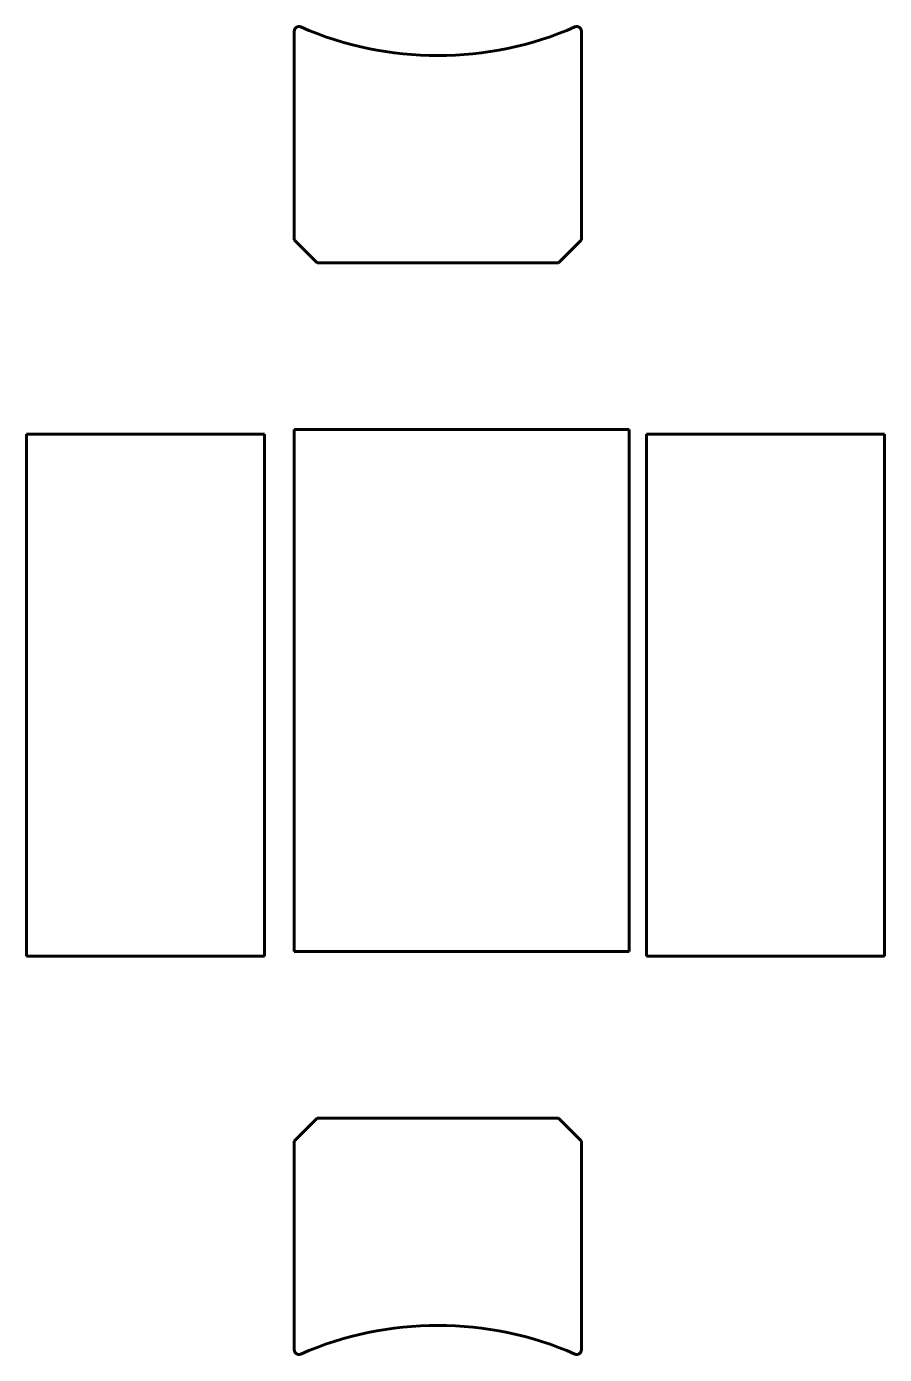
# Model space of a CAD drawing. Header units: millimetres. Extents: x -63 to 495, y -434 to 431.
import ezdxf

# ---------------------------------------------------------------- set-up
doc = ezdxf.new("R2010")
doc.units = ezdxf.units.MM
doc.linetypes.add('K5LT_BASIC', pattern=[0])

# ---------------------------------------------------------------- blocks, each defined once
blk = doc.blocks.new('U0')
at = {"color": 150, "linetype": 'K5LT_BASIC', "lineweight": 60}
for p, q in [((111, 168.41), (111, -171.59)), ((329, 168.41), (111, 168.41)), ((329, -171.59), (329, 168.41)), ((111, -171.59), (329, -171.59))]:
    blk.add_line(p, q, dxfattribs=at)
blk = doc.blocks.new('U1')
at = {"color": 150, "linetype": 'K5LT_BASIC', "lineweight": 60}
for p, q in [((-63.35, -174.59), (-63.35, 165.41)), ((-63.35, 165.41), (91.65, 165.41)), ((91.65, 165.41), (91.65, -174.59)), ((91.65, -174.59), (-63.35, -174.59))]:
    blk.add_line(p, q, dxfattribs=at)
blk = doc.blocks.new('U2')
at = {"color": 150, "linetype": 'K5LT_BASIC', "lineweight": 60}
for p, q in [((495.34, 165.41), (340.34, 165.41)), ((340.34, 165.41), (340.34, -174.59)), ((495.34, -174.59), (495.34, 165.41)), ((340.34, -174.59), (495.34, -174.59))]:
    blk.add_line(p, q, dxfattribs=at)

msp = doc.modelspace()

# ---------------------------------------------------------------- linework, layer by layer
at = {"color": 150, "linetype": 'K5LT_BASIC', "lineweight": 60}
for p, q in [((111, 427.98), (111, 292.06)), ((298, 292.06), (298, 427.98)), ((126, 277.06), (111, 292.06)), ((283, 277.06), (298, 292.06)), ((126, 277.06), (283, 277.06)), ((126, -280.24), (111, -295.24)), ((126, -280.24), (283, -280.24)), ((283, -280.24), (298, -295.24)), ((111, -431.15), (111, -295.24)), ((298, -295.24), (298, -431.15))]:
    msp.add_line(p, q, dxfattribs=at)
for centre, radius, start, end in [((114, 427.98), 3, 66.39416, 180), ((204.5, 635.06), 223, 246.39416, 293.60584), ((295, 427.98), 3, 0, 113.60584), ((204.5, -638.24), 223, 66.39416, 113.60584), ((114, -431.15), 3, 180, 293.60584), ((295, -431.15), 3, 246.39416, 0)]:
    msp.add_arc(centre, radius, start, end, dxfattribs=at)

# ---------------------------------------------------------------- block references
for name in ['U1', 'U0', 'U2']:
    msp.add_blockref(name, (0, 0))

doc.saveas('drawing.dxf')
